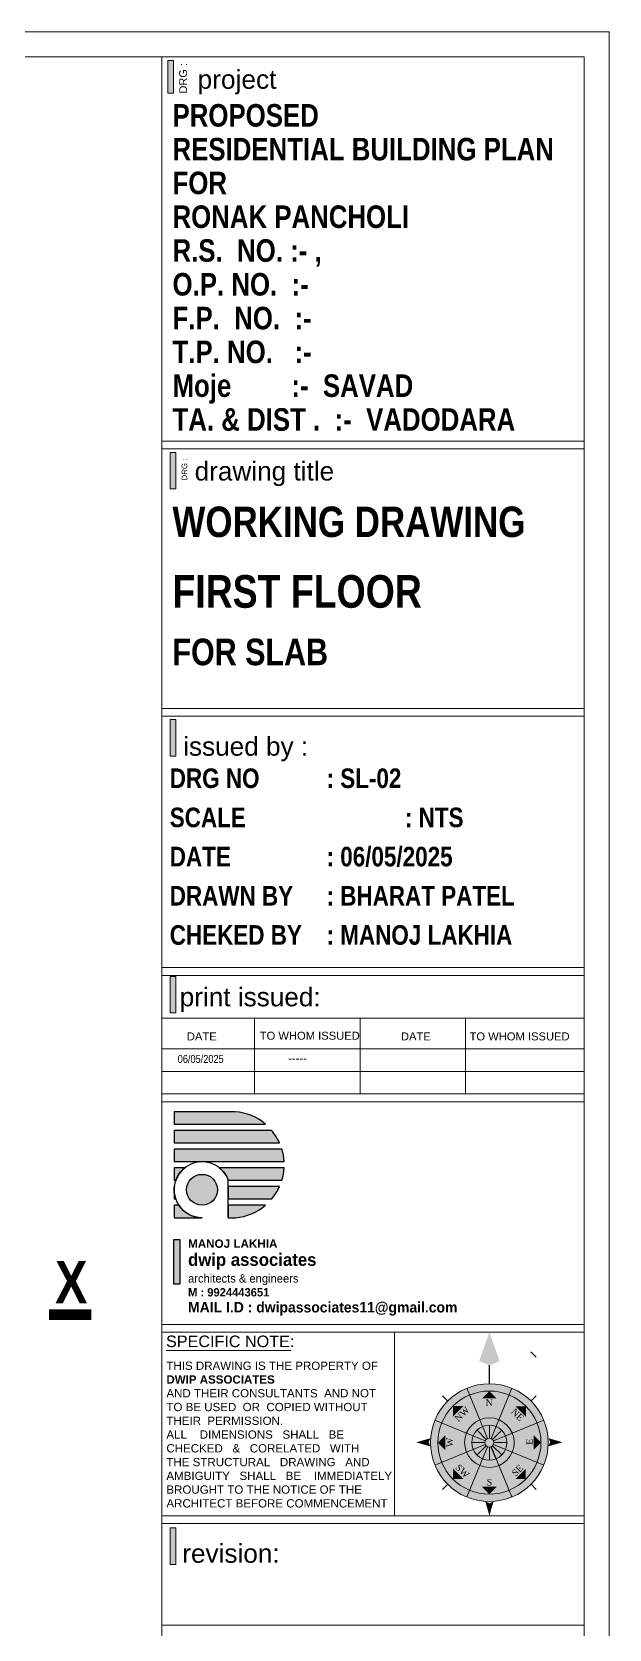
# Model space of a CAD drawing. Header units: millimetres. Extents: x 56222 to 3066687, y -650199 to -121287.
# Drawn here: x 153385.9 to 153548.7, y -174221.9 to -173771.1 of the extents above; entities that cross this region are included whole.
import ezdxf
from ezdxf.enums import TextEntityAlignment as Align

# ---------------------------------------------------------------- set-up
doc = ezdxf.new("R2010")
doc.units = ezdxf.units.MM
doc.header["$MEASUREMENT"] = 0
for name, color, linetype, lineweight in [('plot boundary', 26, 'Continuous', 30), ('SECTION', 7, 'Continuous', 9), ('STAIRCASE', 45, 'Continuous', 25), ('X_SHEET', 7, 'Continuous', 9)]:
    doc.layers.add(name, color=color, linetype=linetype, lineweight=lineweight)
doc.styles.add("AR_0'-0", font='arial.ttf')
doc.styles.add('AR_6', font='arial.ttf', dxfattribs={"height": 6})
doc.styles.add("Cn_BT_0'-0", font='swissc.ttf')
doc.styles.add('DUTCH801', font='dutcheb.ttf', dxfattribs={"height": 6.5})
doc.styles.add('KATHA', font='swissc.ttf')
doc.styles.get("Standard").update_dxf_attribs({"font": 'arial.ttf', "height": 6})

# ---------------------------------------------------------------- blocks, each defined once
blk = doc.blocks.new('NORTH')
h = blk.add_hatch(color=9)
h.set_gradient(color1=(201, 201, 201), color2=(237, 237, 237), one_color=1, tint=0.93, name='SPHERICAL')
edge = h.paths.add_edge_path()
edge.add_arc((329168.36, -156620.06), 24.14, 0, 360)
at = {"layer": 'X_SHEET'}
for color, points in [(224, [(329168.39, -156574.83), (329168.37, -156588.36), (329164.15, -156586.66)]), (230, [(329172.6, -156586.67), (329168.37, -156588.36), (329168.39, -156574.83)]), (47, [(329165.31, -156601.96), (329168.36, -156598.92), (329171.4, -156601.97)]), (47, [(329153.43, -156609.39), (329153.44, -156605.09), (329157.74, -156605.09)]), (47, [(329179.03, -156605.13), (329183.33, -156605.13), (329183.33, -156609.44)]), (224, [(329143.42, -156619.93), (329144.27, -156618.24), (329138.35, -156619.94)]), (230, [(329144.27, -156621.62), (329143.42, -156619.93), (329138.35, -156619.94)]), (47, [(329147.22, -156620.03), (329150.27, -156616.99), (329150.26, -156623.08)]), (47, [(329186.45, -156623.1), (329186.46, -156617.01), (329189.5, -156620.06)]), (230, [(329192.45, -156621.62), (329193.3, -156619.93), (329198.37, -156619.94)]), (224, [(329193.3, -156619.93), (329192.46, -156618.24), (329198.37, -156619.94)]), (47, [(329153.39, -156634.98), (329153.4, -156630.68), (329157.7, -156634.99)]), (47, [(329178.98, -156635.02), (329183.29, -156630.72), (329183.29, -156635.03)]), (47, [(329171.38, -156638.16), (329165.29, -156638.15), (329168.33, -156641.2)]), (230, [(329166.68, -156644.13), (329168.37, -156644.98), (329168.36, -156650.06)]), (224, [(329168.37, -156644.98), (329170.06, -156644.14), (329168.36, -156650.06)])]:
    blk.add_hatch(color=color, dxfattribs=at).paths.add_polyline_path(points)
at = {"color": 254, "lineweight": 5}
for p, q in [((329185.43, -156582.85), (329187.55, -156584.97)), ((329168.36, -156618.18), (329168.36, -156612.88)), ((329167.03, -156618.73), (329163.29, -156614.98)), ((329169.69, -156618.73), (329173.44, -156614.98)), ((329166.49, -156620.06), (329161.19, -156620.06)), ((329167.03, -156621.39), (329163.29, -156625.13)), ((329168.36, -156621.93), (329168.36, -156627.23)), ((329169.69, -156621.39), (329173.44, -156625.13)), ((329170.24, -156620.06), (329175.54, -156620.06))]:
    blk.add_line(p, q, dxfattribs=at)
at = {"color": 250, "lineweight": 9}
for p, q in [((329167.64, -156618.32), (329159.12, -156597.75)), ((329169.08, -156618.32), (329177.6, -156597.75)), ((329151.3, -156602.99), (329149.18, -156600.87)), ((329185.43, -156602.99), (329187.55, -156600.87)), ((329146.06, -156610.82), (329166.63, -156619.34)), ((329170.1, -156619.34), (329190.67, -156610.82)), ((329146.06, -156629.3), (329166.63, -156620.78)), ((329159.12, -156642.36), (329167.64, -156621.79)), ((329177.6, -156642.36), (329169.08, -156621.79)), ((329170.1, -156620.78), (329190.67, -156629.3)), ((329151.3, -156637.13), (329149.18, -156639.25)), ((329185.43, -156637.13), (329187.55, -156639.25))]:
    blk.add_line(p, q, dxfattribs=at)
at = {"color": 1}
blk.add_line((329171.11, -156626.69), (329169.08, -156621.79), dxfattribs=at)
at = {"lineweight": 9}
for radius in [24.14, 21.14, 10.18, 7.18, 1.88]:
    blk.add_circle((329168.36, -156620.06), radius, dxfattribs=at)
at = {"layer": 'X_SHEET', "color": 29, "linetype": 'Continuous', "lineweight": 25}
blk.add_line((329168.36, -156595.92), (329168.37, -156588.36), dxfattribs=at)
at = {"layer": 'X_SHEET', "color": 26, "linetype": 'ByBlock', "lineweight": -2, "style": 'DUTCH801'}
for s, rotation, p in [('NW', 44.9141, (329156.19, -156607.39)), ('N', 359.9141, (329168.3, -156602.36)), ('SE', 44.9141, (329178.93, -156630.51)), ('S', 359.9141, (329168.41, -156634.95))]:
    blk.add_text(s, height=2.7, rotation=rotation, dxfattribs=at).set_placement(p, align=Align.TOP_CENTER)
for s, rotation, p in [('NE', 314.9141, (329178.93, -156609.55)), ('W', 89.9141, (329153.45, -156619.96)), ('E', 89.9141, (329186.06, -156619.76)), ('SW', 314.9141, (329156.33, -156632.65))]:
    blk.add_text(s, height=2.7, rotation=rotation, dxfattribs=at).set_placement(p, align=Align.CENTER)
blk = doc.blocks.new('logo')
at = {"layer": 'STAIRCASE', "linetype": 'Continuous', "ltscale": 15}
h = blk.add_hatch(color=0, dxfattribs=at)
edge = h.paths.add_edge_path()
edge.add_line((52190.2, -8438.8), (52131.5, -8438.8))
edge.add_line((52131.5, -8438.8), (52131.5, -8450.8))
edge.add_line((52131.5, -8450.8), (52219.1, -8450.8))
edge.add_arc((52186.1, -8489.7), 51, 49.5898, 85.3906)
edge = h.paths.add_edge_path()
edge.add_line((52225, -8456.8), (52131.5, -8456.8))
edge.add_line((52131.5, -8456.8), (52131.5, -8468.8))
edge.add_line((52131.5, -8468.8), (52232.6, -8468.8))
edge.add_arc((52186.1, -8489.7), 51, 24.196, 40.1809)
edge = h.paths.add_edge_path()
edge.add_line((52234.8, -8474.7), (52131.5, -8474.7))
edge.add_line((52131.5, -8474.7), (52131.5, -8486.7))
edge.add_line((52131.5, -8486.7), (52237, -8486.7))
edge.add_arc((52186.1, -8489.7), 51, 3.3421, 17.076)
edge = h.paths.add_edge_path()
edge.add_line((52237, -8492.6), (52174.8, -8492.6))
edge.add_arc((52158.3, -8513.7), 26.8, 19.8001, 51.8901, ccw=False)
edge.add_line((52183.5, -8504.6), (52234.8, -8504.6))
edge.add_arc((52186.1, -8489.7), 51, 342.9464, 356.6794)
edge = h.paths.add_edge_path()
edge.add_line((52232.6, -8510.5), (52183.5, -8510.5))
edge.add_line((52183.5, -8510.5), (52183.5, -8522.5))
edge.add_line((52183.5, -8522.5), (52225.1, -8522.5))
edge.add_arc((52186.1, -8489.7), 51, 319.8472, 335.8275)
edge = h.paths.add_edge_path()
edge.add_line((52219.2, -8528.5), (52183.5, -8528.5))
edge.add_line((52183.5, -8528.5), (52183.5, -8540.5))
edge.add_line((52183.5, -8540.5), (52190.4, -8540.5))
edge.add_arc((52186.1, -8489.7), 51, 274.8693, 310.4434)
edge = h.paths.add_edge_path()
edge.add_line((52136, -8528.5), (52131.5, -8528.5))
edge.add_line((52131.5, -8528.5), (52131.5, -8540.5))
edge.add_line((52131.5, -8540.5), (52158.3, -8540.5))
edge.add_arc((52158.3, -8513.7), 26.8, 213.4982, 270, ccw=False)
edge = h.paths.add_edge_path()
edge.add_line((52131.5, -8513.7), (52131.5, -8522.5))
edge.add_line((52131.5, -8522.5), (52133, -8522.5))
edge.add_arc((52158.3, -8513.7), 26.8, 180, 199.307, ccw=False)
edge = h.paths.add_edge_path()
edge.add_line((52131.7, -8510.5), (52131.5, -8510.5))
edge.add_line((52131.5, -8510.5), (52131.5, -8513.7))
edge.add_arc((52158.3, -8513.7), 26.8, 173.2545, 180, ccw=False)
edge = h.paths.add_edge_path()
edge.add_line((52141.8, -8492.6), (52131.5, -8492.6))
edge.add_line((52131.5, -8492.6), (52131.5, -8504.6))
edge.add_line((52131.5, -8504.6), (52133.1, -8504.6))
edge.add_arc((52158.3, -8513.7), 26.8, 128.1099, 160.1999, ccw=False)
edge = h.paths.add_edge_path()
edge.add_arc((52158.3, -8513.7), 14.8, 0, 360)
at = {"layer": 'STAIRCASE', "color": 0, "linetype": 'Continuous', "ltscale": 15}
blk.add_line((52183.5, -8540.5), (52183.5, -8504.6), dxfattribs=at)
for points in [[(52190.2, -8438.8), (52131.5, -8438.8), (52131.5, -8450.8), (52219.1, -8450.8, 0.157494)], [(52225, -8456.8), (52131.5, -8456.8), (52131.5, -8468.8), (52232.6, -8468.8, 0.06986)], [(52234.8, -8474.7), (52131.5, -8474.7), (52131.5, -8486.7), (52237, -8486.7, 0.059998)], [(52141.8, -8492.6), (52131.5, -8492.6), (52131.5, -8504.6), (52133.1, -8504.6, -0.140942)], [(52237, -8492.6), (52174.8, -8492.6, -0.140942), (52183.5, -8504.6), (52234.8, -8504.6, 0.059993)], [(52131.7, -8510.5), (52131.5, -8510.5), (52131.5, -8513.7, -0.029441)], [(52131.5, -8513.7), (52131.5, -8522.5), (52133, -8522.5, -0.084443)], [(52232.6, -8510.5), (52183.5, -8510.5), (52183.5, -8522.5), (52225.1, -8522.5, 0.069841)], [(52136, -8528.5), (52131.5, -8528.5), (52131.5, -8540.5), (52158.3, -8540.5, -0.251655)], [(52219.2, -8528.5), (52183.5, -8528.5), (52183.5, -8540.5), (52190.4, -8540.5, 0.15648)]]:
    blk.add_lwpolyline(points, format="xyb", close=True, dxfattribs=at)
blk.add_circle((52158.3, -8513.7), 14.8, dxfattribs=at)
blk.add_arc((52158.3, -8513.7), 26.8, 19.8001, 270, dxfattribs=at)

msp = doc.modelspace()

# ---------------------------------------------------------------- hatches: boundary and pattern name
at = {"layer": 'STAIRCASE', "linetype": 'Continuous', "ltscale": 15}
msp.add_hatch(color=251, dxfattribs=at).paths.add_polyline_path([(153425.9031, -174111.9776), (153427.6239, -174111.9776), (153427.6239, -174124.5629), (153425.9031, -174124.5629)])
at = {"layer": 'X_SHEET', "ltscale": 0.25}
h = msp.add_hatch(color=0, dxfattribs=at)
h.dxf.hatch_style = 1
h.paths.add_polyline_path([(153426.5309, -173889.8042), (153424.9289, -173889.8042), (153424.9289, -173900.1084), (153426.5309, -173900.1084)])
h = msp.add_hatch(color=0, dxfattribs=at)
h.dxf.hatch_style = 1
h.paths.add_polyline_path([(153426.531, -173965.2428), (153424.929, -173965.2428), (153424.929, -173975.547), (153426.531, -173975.547)])
h = msp.add_hatch(color=0, dxfattribs=at)
h.dxf.hatch_style = 1
h.paths.add_polyline_path([(153426.5276, -174037.7157), (153424.9255, -174037.7157), (153424.9255, -174048.0199), (153426.5276, -174048.0199)])
h = msp.add_hatch(color=0, dxfattribs=at)
h.dxf.hatch_style = 1
h.paths.add_polyline_path([(153426.531, -174193.4062), (153424.9289, -174193.4062), (153424.9289, -174203.7104), (153426.531, -174203.7104)])

# ---------------------------------------------------------------- linework, layer by layer
at = {"layer": 'plot boundary', "color": 251, "ltscale": 0.25}
msp.add_lwpolyline([(153425.9031, -174111.9776), (153427.6239, -174111.9776), (153427.6239, -174124.5629), (153425.9031, -174124.5629)], close=True, dxfattribs=at)
at = {"layer": 'SECTION', "color": 5}
msp.add_lwpolyline([(152814.8356, -174131.6764, 12, 12, 0), (152814.8356, -174134.6764, 0, 0, 0), (153396.6977, -174134.6764, 12, 12, 0), (153396.6977, -174131.6764, 12, 12, 0)], format="xyseb", dxfattribs=at)
at = {"layer": 'X_SHEET', "color": 0, "linetype": 'Continuous', "lineweight": 9}
for p, q in [((153422.5821, -174049.5384), (153541.7214, -174049.5384)), ((153448.7181, -174049.5384), (153448.7181, -174070.9032)), ((153478.4944, -174049.5384), (153478.4944, -174070.9032)), ((153508.2599, -174049.5384), (153508.2599, -174070.9032)), ((153541.7214, -174058.1927), (153422.5828, -174058.1927)), ((153541.7214, -174064.548), (153422.5835, -174064.548))]:
    msp.add_line(p, q, dxfattribs=at)
at = {"layer": 'X_SHEET', "linetype": 'Continuous'}
msp.add_line((153423.7619, -174143.3556), (153459.0786, -174143.3556), dxfattribs=at)
at = {"layer": 'X_SHEET'}
for points in [[(153548.7248, -174306.0603), (152781.5764, -174306.0603), (152781.5764, -173771.1275), (153548.7248, -173771.1275)], [(153541.7248, -174299.0603), (152788.5764, -174299.0603), (152788.5764, -173778.1275), (153541.7248, -173778.1275)], [(153422.5842, -173886.6052), (153541.7247, -173886.6052), (153541.7248, -173778.1275), (153422.5842, -173778.1275)], [(153422.5842, -173778.1275), (153541.7247, -173778.1275), (153541.7248, -174299.0603), (153422.5843, -174299.0603)], [(153541.7248, -173888.8128), (153422.5842, -173888.8128), (153422.5842, -173962.0621), (153541.7248, -173962.0621)], [(153422.5842, -173964.2697), (153541.7248, -173964.2697), (153541.7248, -174035.2452), (153422.5842, -174035.2452)], [(153422.5842, -174070.9032), (153541.7214, -174070.9032), (153541.7214, -174037.4527), (153422.5842, -174037.4527)], [(153422.5842, -174073.1108), (153541.7248, -174073.1108), (153541.7248, -174135.9792), (153422.5842, -174135.9792)], [(153488.2251, -174189.9642), (153422.5842, -174189.9642), (153422.5842, -174138.1868), (153488.2251, -174138.1868)], [(153422.5842, -174189.9642), (153541.7248, -174189.9642), (153541.7248, -174138.1868), (153422.5842, -174138.1868)], [(153422.5842, -174192.1718), (153541.7248, -174192.1718), (153541.7248, -174220.8452), (153422.5842, -174220.8452)]]:
    msp.add_lwpolyline(points, close=True, dxfattribs=at)
at = {"layer": 'X_SHEET', "color": 0, "ltscale": 0.25}
for points in [[(153424.2373, -173779.1851), (153425.8733, -173779.1851), (153425.8733, -173788.3939), (153424.2373, -173788.3939)], [(153424.9289, -173889.8042), (153426.5309, -173889.8042), (153426.5309, -173900.1084), (153424.9289, -173900.1084)], [(153424.929, -173965.2428), (153426.531, -173965.2428), (153426.531, -173975.547), (153424.929, -173975.547)], [(153424.9255, -174037.7157), (153426.5276, -174037.7157), (153426.5276, -174048.0199), (153424.9255, -174048.0199)], [(153424.9289, -174193.4062), (153426.531, -174193.4062), (153426.531, -174203.7104), (153424.9289, -174203.7104)]]:
    msp.add_lwpolyline(points, close=True, dxfattribs=at)
msp.add_solid([(153425.8733, -173788.3939), (153424.2373, -173788.3939), (153425.8733, -173779.1851), (153424.2373, -173779.1851)], dxfattribs=at)

# ---------------------------------------------------------------- block references
at = {"xscale": 0.688264134949701, "yscale": 0.688264134949701, "zscale": 0.688264134949701, "rotation": 0.02728220468809862}
msp.add_blockref('NORTH', (-73091.1129, -66481.2389), dxfattribs=at)
at = {"layer": 'STAIRCASE', "color": 251, "linetype": 'Continuous', "xscale": 0.2942633925413247, "yscale": 0.2942633925413247, "zscale": 0.2942633925413247}
msp.add_blockref('logo', (138085.6279, -171592.678), dxfattribs=at)

# ---------------------------------------------------------------- texts
at = {"layer": 'plot boundary', "color": 251, "ltscale": 0.25, "insert": (153429.9624, -174111.9776), "char_height": 3.531161, "attachment_point": 1}
msp.add_mtext('{\\fArial|b1|i0|c0|p34;\\H0.6667x;MANOJ LAKHIA\\fBankGothic Lt BT|b1|i0|c0|p34;\\P\\fBankGothic Md BT|b1|i0|c0|p34;\\H1.5x;dwip associates\\P\\fBankGothic Lt BT|b0|i0|c0|p34;\\H0.6667x;architects & engineers\\P\\fStylus BT|b1|i0|c0|p34;\\H0.9999x;M : 9924443651\\P\\H1.25x;MAIL I.D : dwipassociates11@gmail.com}', dxfattribs=at)
at = {"layer": 'SECTION', "color": 5, "insert": (153392.4214, -174130.0377), "char_height": 12, "attachment_point": 7, "line_spacing_factor": 1.157143, "style": "Cn_BT_0'-0"}
msp.add_mtext('{\\fSwis721 Cn BT|b1|i0|c0|p34;X}', dxfattribs=at)
at = {"layer": 'X_SHEET', "color": 0, "ltscale": 0.25, "insert": (153427.4591, -173788.5039), "char_height": 2.21199, "width": 9.483907, "attachment_point": 1, "rotation": 90, "style": "AR_0'-0"}
msp.add_mtext('DRG :', dxfattribs=at)
at = {"layer": 'X_SHEET', "color": 0, "ltscale": 0.25, "attachment_point": 1}
for s, insert, char_height, style in [('{\\fSwis721 Ex BT|b0|i0|c0|p34;project}', (153432.6442, -173781.8679), 5.308778, 'AR_6'), ('{\\fSwis721 Cn BT|b1|i0|c0|p34;FIRST FLOOR}', (153425.5477, -173924.4438), 9.214445, 'KATHA'), ('{\\fSwis721 Cn BT|b1|i0|c0|p34;FOR SLAB }', (153425.5477, -173942.3866), 7.5, 'KATHA')]:
    msp.add_mtext(s, dxfattribs=dict(at, insert=insert, char_height=char_height, style=style))
at = {"layer": 'X_SHEET', "color": 0, "linetype": 'Continuous', "attachment_point": 1, "style": "Cn_BT_0'-0"}
for s, insert, char_height, line_spacing_factor in [('{\\fSwis721 Cn BT|b1|i0|c0|p34;PROPOSED\\PRESIDENTIAL BUILDING PLAN\\PFOR\\P\\C5;RONAK PANCHOLI  \\C1; \\C29;\\P\\C0;R.S.  NO. :- , \\PO.P. NO.  :-      \\PF.P.  NO.  :-          \\PT.P. NO.   :-  \\PMoje ^I    :-  SAVAD\\PTA. & DIST .  :-  VADODARA}', (153425.577, -173791.4875), 6.357435, 0.9), ('\\A1;{\\fSwis721 Cn BT|b1|i0|c0|p34;DRG NO ^I: SL-02\\PSCALE ^I^I: NTS\\PDATE ^I^I: 06/05/2025\\P\\A0;DRAWN BY ^I: BHARAT PATEL\\PCHEKED BY ^I: MANOJ LAKHIA}', (153424.7984, -173979.0209), 5.528667, 1.2)]:
    msp.add_mtext(s, dxfattribs=dict(at, insert=insert, char_height=char_height, line_spacing_factor=line_spacing_factor))
at = {"layer": 'X_SHEET', "color": 0, "ltscale": 0.25, "insert": (153428.1351, -173897.7201), "char_height": 1.58405, "attachment_point": 1, "rotation": 90}
msp.add_mtext('DRG :', dxfattribs=at)
at = {"layer": 'X_SHEET', "color": 0, "ltscale": 0.25, "char_height": 5.280173, "attachment_point": 1}
for s, insert in [('{\\fSwis721 Ex BT|b0|i0|c0|p34;drawing title}', (153431.8239, -173892.4628)), ('issued by :', (153428.5839, -173970.1495)), ('{\\fArial|b0|i0|c0|p34;print issued:}', (153427.6065, -174040.8835))]:
    msp.add_mtext(s, dxfattribs=dict(at, insert=insert))
at = {"layer": 'X_SHEET', "ltscale": 0.25, "insert": (153425.5477, -173905.1099), "char_height": 8.600149, "attachment_point": 1, "style": 'KATHA'}
msp.add_mtext('{\\fSwis721 Cn BT|b1|i0|c0|p34;WORKING DRAWING}', dxfattribs=at)
at = {"layer": 'X_SHEET', "color": 0, "linetype": 'Continuous', "attachment_point": 1}
for s, insert, char_height in [('{\\fArial|b0|i0|c0|p34;DATE}', (153429.6191, -174053.5326), 2.258419), ('{\\fArial|b0|i0|c0|p34;TO WHOM ISSUED}', (153450.1864, -174053.3383), 2.258419), ('{\\fArial|b0|i0|c0|p34;DATE}', (153490.0267, -174053.5326), 2.258419), ('{\\fArial|b0|i0|c0|p34;TO WHOM ISSUED}', (153509.3825, -174053.5326), 2.258419), ('{\\fArial|b0|i0|c0|p34;-----}', (153458.2079, -174059.6936), 2.258419), ('THIS DRAWING IS THE PROPERTY OF \\P{\\fArial|b1|i0|c0|p34;\\C59;DWIP ASSOCIATES\\C29; \\fArial|b0|i0|c0|p34;\\P}AND THEIR CONSULTANTS  AND NOT \\PTO BE USED  OR  COPIED WITHOUT \\PTHEIR  PERMISSION.\\PALL    DIMENSIONS   SHALL   BE   \\PCHECKED   &   CORELATED   WITH   \\PTHE STRUCTURAL   DRAWING   AND   \\PAMBIGUITY   SHALL   BE    IMMEDIATELY \\PBROUGHT TO THE NOTICE OF THE \\PARCHITECT BEFORE COMMENCEMENT', (153423.8513, -174146.4545), 2.330297)]:
    msp.add_mtext(s, dxfattribs=dict(at, insert=insert, char_height=char_height))
at = {"layer": 'X_SHEET', "color": 0, "linetype": 'Continuous', "insert": (153427.0528, -174059.8879), "char_height": 2.25842, "attachment_point": 1, "style": 'KATHA'}
msp.add_mtext('06/05/2025', dxfattribs=at)
at = {"layer": 'X_SHEET', "linetype": 'Continuous', "insert": (153423.7463, -174139.1055), "char_height": 3.262161, "attachment_point": 1}
msp.add_mtext('SPECIFIC NOTE:', dxfattribs=at)
at = {"layer": 'X_SHEET', "color": 29, "ltscale": 0.25, "insert": (153428.3324, -174197.9544), "char_height": 5.280173, "attachment_point": 1}
msp.add_mtext('{\\C0;revision:}', dxfattribs=at)

doc.saveas('drawing.dxf')
